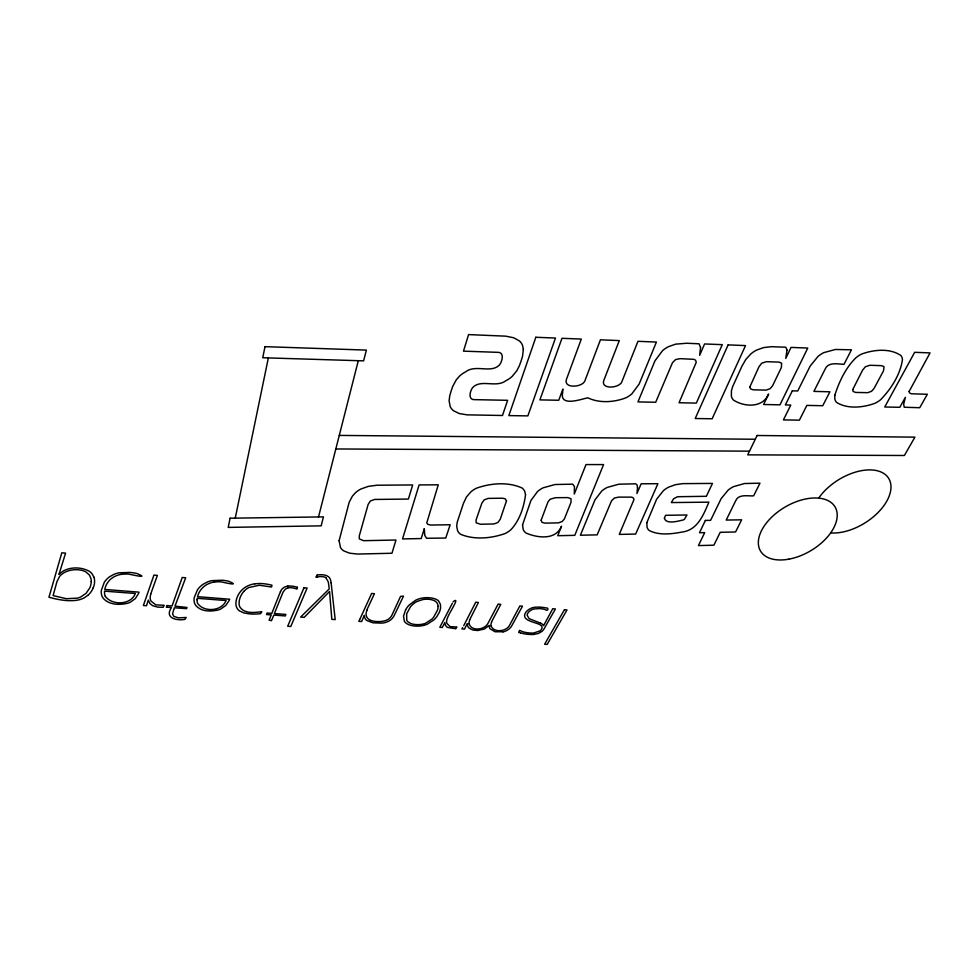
<?xml version="1.0" encoding="UTF-8"?>
<svg xmlns="http://www.w3.org/2000/svg" width="979" height="979" viewBox="0 0 979 979"><rect width="100%" height="100%" fill="white"/><g stroke="black" fill="none" stroke-linecap="round" stroke-linejoin="round"><path stroke-width="1.47" d="M235.266 518.136L268.356 357.922M318.518 516.961L358.29 360.7M150.705 594.106L157.374 575.383L153.936 575.101L143.375 605.499L146.495 605.732L148.331 600.115L149.885 603.505L152.651 605.683L157.656 607.115L163.212 607.286A25.221 16.447 -12.6 0 1 164.191 605.303L155.857 604.863L151.145 601.228A14.489 9.533 -11.7 0 1 150.203 598.328A25.821 16.998 -12.1 0 1 150.766 594.106M59.046 574.159L65.593 553.135L61.824 552.792L48.95 597.239L52.89 598.255A68.542 46.246 -8.5 0 0 66.951 600.592L70.916 600.678A25.111 16.594 -8.6 0 0 78.724 599.882A15.052 9.9 -8.7 0 0 84.757 597.52L87.89 595.269M469.639 619.842L478.425 602.464L475.721 602.232L463.728 625.679M366.88 610.272L367.223 609.293A71.638 45.364 -20.5 0 1 367.688 608.106L374.443 593.69L371.628 593.458L360.076 618.801M491.556 621.91L500.758 604.349L498.091 604.129L488.154 623.023A18.564 11.528 -21.6 0 1 486.661 625.226C482.402 629.999 471.413 631.039 469.149 623.929M173.772 609.489L174.409 607.775L186.659 608.681A19.409 12.654 -13.2 0 1 186.989 607.469L174.984 606.136L185.692 577.769L182.216 577.475L172.084 605.928L166.809 605.536A21.367 13.951 -11.2 0 1 166.552 606.552L166.344 607.188L171.46 607.567C164.093 618.398 177.089 620.796 184.97 619.401A22.101 14.269 -13.3 0 1 185.496 618.483L186.169 617.443L178.57 617.884L173.797 616.403L172.585 613.894L173.687 609.709M280.471 591.585L271.807 613.38L267.034 613.025L266.521 614.555L271.244 614.898L269.103 620.184A19.323 12.335 -15.1 0 1 271.464 620.723L273.826 615.093L285.33 615.938L285.856 614.42L274.401 613.564L282.747 592.846A25.662 16.778 -16.5 0 1 283.176 591.989L285.146 589.395A5.103 3.353 -15.9 0 1 288.022 587.975M359.856 619.279L358.828 621.347L361.618 621.543L364.335 615.326L364.531 616.868A14.55 9.288 -18.8 0 0 366.721 620.49L373.036 622.84L381.981 623.097A12.029 7.661 -19 0 0 387.268 621.849A9.851 6.266 -19 0 0 391.661 619.022A17.108 10.904 -18.8 0 0 394.231 615.461L403.519 596.15L400.582 596.346L391.943 615.118A13.853 8.835 -18.8 0 1 389.593 618.263A7.489 4.76 -19 0 1 386.007 620.392A12.201 7.783 -19 0 1 381.369 621.432A21.501 13.767 -19 0 1 370.772 620.392M453.057 601.84C461.28 595.22 448.394 614.274 447.819 617.186A22.578 14.073 -21.5 0 0 446.62 620.931A12.654 7.905 -21.2 0 0 446.938 623.476L450.156 626.658L456.912 627.013A22.113 13.633 -21.6 0 0 455.761 628.775L447.379 627.404L445.506 625.495L444.821 622.509L442.337 627.49L439.816 627.294L452.31 603.37M405.6 609.905L403.507 616.097L404.388 621.298A14.881 9.411 -20 0 0 406.126 623.195L407.729 624.186A21.097 13.363 -20.2 0 0 412.624 625.765L414.912 626.046A24.659 15.64 -20.2 0 0 421.521 625.826L422.365 625.679A14.844 9.374 -20.2 0 0 427.297 624.223L433.991 619.817A24.793 15.713 -20 0 0 436.964 616.427L439.179 612.609A28.868 18.32 -19.9 0 0 440.574 607.873L440.44 604.324L438.616 601.008A14.342 9.105 -20.3 0 0 435.802 599.185A22.615 14.318 -20.1 0 0 432.853 598.267L431.213 597.973A25.711 16.251 -20.1 0 0 429.463 597.765A23.998 15.174 -20.1 0 0 424.25 597.79A16.41 10.414 -20.2 0 0 418.841 598.928A15.223 9.668 -20.2 0 0 415.537 600.298L409.014 605.169A25.98 16.435 -20.4 0 0 405.6 609.905M462.626 627.637L461.892 628.922L464.474 629.118L467.277 623.635A27.033 16.753 -22.2 0 0 467.729 626.156A12.739 7.905 -21.8 0 0 469.247 628.175L472.796 630.011L477.715 630.525L484.446 628.995L489.145 625.397L489.378 627.233A12.837 7.893 -22.4 0 0 490.1 628.848L495.129 631.761L502.961 631.749M317.294 576.876L315.899 577.157L316.303 576.533A22.994 15.297 -16.1 0 0 317.233 574.918M533.898 634.368L538.389 633.45L541.962 631.394A11.405 6.926 -23.2 0 0 543.957 629.02L555.423 608.962L552.756 608.73L543.578 625.63L542.758 624.626M335.834 448.957L749.498 451.16M339.272 435.41L755.286 439.253M520.387 632.899L518.674 632.361L519.164 631.296A22.284 13.633 -22.2 0 0 519.519 630.354L522.15 631.504A21.269 13.008 -23.4 0 0 523.116 631.834L525.576 632.434A35.268 21.66 -23.7 0 0 529.786 632.985A23.741 14.514 -23.5 0 0 533.751 633.009L539.992 630.868A5.641 3.426 -23.3 0 0 541.485 629.252A5.176 3.145 -23.3 0 0 541.889 628.359L541.999 627.453A7.575 4.589 -23.2 0 0 541.828 626.548A7.073 4.283 -23.2 0 0 541.534 625.985L540.175 624.822A30.496 18.393 -22.7 0 0 536.933 623.452L532.343 621.934A61.261 38.034 -24.7 0 1 528.55 620.356A19.299 11.87 -23.6 0 1 526.041 618.704A10.267 6.302 -23.4 0 1 524.842 617.113A9.386 5.764 -23.3 0 1 531.511 608.057A10.194 6.253 -23.3 0 1 536.174 607.176A32.772 19.923 -23 0 1 541.546 607.261L544.177 607.567A32.221 19.58 -23 0 1 545.866 607.898C549.403 607.31 547.971 612.046 545.327 609.66A19.066 11.638 -23.2 0 0 544.544 609.415A27.302 16.619 -23.1 0 0 539.441 608.595L534.081 608.987A7.734 4.748 -23.3 0 0 531.45 609.978L530.459 610.541A6.339 3.892 -23.3 0 0 528.819 611.887L528.183 612.658A7.844 4.809 -23.4 0 0 527.155 615.204L528.856 618.226A17.402 10.696 -23.6 0 0 530.055 619.034L540.543 623.158M325.934 577.83L328.124 581.575A72.96 47.726 -14.9 0 1 328.675 584.328L329.213 588.942L300.651 617.064L304.224 617.333L329.544 591.463L331.832 619.352L335.197 619.609L331.122 582.823M105.377 596.407C112.206 605.646 131.015 605.12 135.335 593.494L104.52 591.145L104.52 592.809A20.632 13.608 -10.4 0 0 105.304 596.419M93.911 577.255L92.136 573.89A17.818 11.809 -8.6 0 0 88.783 570.99C81.147 567.086 71.32 566.817 63.623 570.806A36.211 23.9 -9.1 0 0 59.095 574.183M491.005 625.777C493.489 632.667 504.577 631.688 508.688 626.67A16.386 10.096 -22.2 0 0 509.19 625.948L519.861 605.964L522.468 606.185L511.993 625.41A34.644 21.428 -21.8 0 1 511.687 625.924A9.692 5.947 -22.4 0 1 502.949 631.957M818.664 498.14A43.688 25.295 -32 0 1 872.987 470.042A43.688 25.295 -32 0 1 884.832 504.307A43.688 25.295 -32 0 1 830.681 532.906M94.008 577.231A33.005 21.783 -8.2 0 1 93.238 587.718M93.238 587.73A28.832 19.017 -8.3 0 1 87.975 595.305M121.347 574.404A21.966 14.514 -10.3 0 1 128.971 574.147C132.471 574.82 150.411 579.066 136.901 573.51A37.386 24.548 -10.3 0 0 135.494 573.204A42.586 27.889 -10.3 0 0 129.742 572.421L118.985 572.825A16.643 11.038 -10.1 0 0 113.797 574.428L110.089 576.472A20.241 13.4 -10.2 0 0 105.805 580.266A29.346 19.409 -10.5 0 0 104.239 582.419L101.326 590.423A30.325 20.033 -10.5 0 0 101.486 594.363L101.718 595.305A19.849 13.094 -10.2 0 0 103.639 598.732C109.575 604.985 119.365 605.083 127.258 603.345A12.935 8.505 -10.4 0 0 130.268 602.244L135.298 598.634L138.541 593.531A23.055 15.199 -10.1 0 0 138.994 592.148L104.753 589.444L105.499 586.849A25.454 16.827 -10.5 0 1 105.634 586.445A27.436 18.136 -10.6 0 1 108.95 580.914A16.655 11.026 -10.2 0 1 121.323 574.281M214.009 582.15A20.987 13.804 -13.4 0 1 221.217 581.881C224.472 582.542 241.189 586.568 228.731 581.257A35.721 23.349 -13.4 0 0 227.422 580.975A40.69 26.531 -13.3 0 0 222.037 580.229L211.88 580.633A15.897 10.5 -13.3 0 0 206.912 582.199L203.289 584.169A19.335 12.739 -13.4 0 0 199.031 587.828A28.048 18.454 -13.7 0 0 197.44 589.909L194.221 597.631A28.978 19.054 -13.7 0 0 194.148 601.436L194.319 602.342A18.968 12.458 -13.4 0 0 195.922 605.634C201.258 611.753 210.583 611.691 217.925 610.039A12.36 8.089 -13.5 0 0 220.826 608.975L225.782 605.487L229.123 600.555A22.015 14.452 -13.2 0 0 229.637 599.221L197.513 596.676L198.358 594.192A24.328 15.994 -13.6 0 1 198.517 593.788A26.225 17.243 -13.7 0 1 201.955 588.465A15.909 10.488 -13.4 0 1 213.997 582.028M243.93 591.402A13.62 8.946 -14.8 0 1 248.874 587.535L259.349 585.246L271.587 587.008A24.903 16.423 -16.1 0 1 271.991 585.209A52.168 33.69 -14.6 0 0 262.972 583.655A27.02 17.659 -14.8 0 0 254.846 583.863M243.82 591.365A30.178 19.751 -15.3 0 0 239.145 602.024A20.057 13.119 -14.9 0 0 239.904 607.017C244.591 614.151 254.552 612.524 261.821 611.704A22.517 14.538 -15.7 0 0 260.634 613.649A37.728 24.891 -15 0 1 249.241 613.87L243.857 612.94L239.549 610.945A18.356 12.005 -14.8 0 1 236.074 605.475L235.939 604.52A33.225 21.746 -15.2 0 1 237.542 596.346A27.999 18.344 -15.1 0 1 241.421 590.496A16.692 10.965 -14.8 0 1 254.846 583.765M297.42 587.192A19.127 12.568 -16.8 0 0 297.016 589.052L294.336 588.306A13.486 8.823 -15.8 0 0 288.071 587.718M280.471 591.585A15.97 10.475 -16.1 0 1 281.94 589.174A7.037 4.626 -15.9 0 1 284.375 587.229A6.204 4.075 -15.9 0 1 287.802 586.164M287.826 586.017A21.208 13.841 -15.8 0 1 297.273 587.351M317.22 575.016A16.643 10.94 -16.9 0 1 325.566 575.273A11.564 7.612 -16.9 0 1 327.732 576.276A9.606 6.339 -17 0 1 329.091 577.329A16.753 11.026 -16.8 0 1 330.278 579.25L330.498 579.825A43.957 28.856 -15.9 0 1 331.098 582.823M317.306 576.949A12.592 8.285 -16.9 0 1 326.166 577.61M366.929 610.272A25.956 16.57 -19.2 0 0 366.06 613.882L366.122 614.494A14.526 9.276 -18.9 0 0 370.698 620.453M469.051 623.953A20.278 12.568 -22.1 0 1 469.712 619.829M490.907 625.801A18.834 11.577 -22.6 0 1 491.642 621.91M540.506 623.182A14.758 8.946 -23.1 0 1 542.745 624.492M533.849 634.478A39.038 23.985 -23.7 0 1 520.485 632.801M700.536 347.472L699.655 355.304L704.574 343.959L722.269 344.657L696.326 403.103L679.047 402.748L696.24 362.316L695.616 360.248L693.952 359.33L680.148 358.657L675.62 359.562L672.5 362.634L655.697 402.271L637.965 401.904L654.988 360.798L662.526 350.69A19.286 13.29 -31.9 0 1 668.522 346.652L675.608 344.155L686.695 343.25L699.018 343.788L700.536 347.472M522.541 524.891L523.227 529.615A17.818 11.675 -24.6 0 0 526.017 533.029C537.447 537.973 555.754 540.445 561.518 526.212L557.761 535.697L574.771 535.342L603.566 464.584L586.005 464.572L574.294 494.052L574.453 486.624L572.776 484.177L554.995 484.519L543.1 487.823A18.063 11.993 -25.2 0 0 537.532 491.531L530.924 500.514L522.541 524.891M523.349 349.356L522.529 356.332A138.785 105.671 -21.4 0 1 519.188 366.134L516.777 370.808L512.066 376.499A19.984 14.673 -26 0 1 506.045 380.611C496.243 388.32 480.958 378.702 472.6 387.611C469.785 391.367 467.778 400.399 475.133 399.652L507.648 400.313L502.472 415.488L467.044 414.851L459.139 413.505L453.51 410.727A19.764 14.367 -24.1 0 1 450.156 406.481L449.104 400.754L449.704 396.116A129.142 91.169 -28 0 1 452.69 386.448L456.361 379.681L459.616 376.022A19.923 14.575 -24.5 0 1 465.686 371.836C475.623 363.992 491.103 373.856 499.571 364.837C502.374 361.043 504.76 351.718 497.197 352.318L463.483 351.143L468.586 334.598L505.776 336.164L513.804 337.804L519.396 340.925A20.143 14.881 -26.5 0 1 522.566 345.501L523.349 349.356M787.018 350.054L785.745 358.412L791.044 347.398L807.761 348.059L779.957 404.829L763.596 404.498L768.637 394.011C762.763 408.17 744.505 407.129 733.528 400.13A18.577 12.152 -32.8 0 1 731.374 396.165L731.423 390.829L732.696 386.497L741.923 366.219L745.888 359.366L750.832 353.957A18.895 12.458 -33.8 0 1 756.743 350.029L763.583 347.606L771.354 346.688L785.782 347.227L787.018 350.054M525.539 494.774C523.875 507.208 519.616 520.632 510.757 529.847A18.038 11.956 -23.3 0 1 505.311 533.445C491.409 538.474 474.497 540.041 460.681 534.338A18.185 12.127 -22.5 0 1 457.621 530.851L456.679 526.041L457.254 522.088L463.422 503.426L466.408 497.087L470.728 492.021A18.43 12.482 -23.1 0 1 476.357 488.24C490.552 483.124 508.052 481.644 521.966 487.958A18.295 12.299 -23.9 0 1 524.842 491.617L525.539 494.774M637.525 487.628L636.95 493.538L641.172 483.785L657.912 483.699L635.64 534.069L619.266 534.412L633.988 499.584L633.327 497.858L631.712 497.148L618.655 497.112L614.42 498.042L611.581 500.746L597.166 534.864L580.4 535.219L594.987 499.865L601.73 491.054A17.744 11.515 -27.1 0 1 607.237 487.432L618.814 484.189L635.555 483.81L636.999 484.764L637.525 487.628M339.101 540.702L340.472 547.506A18.748 12.666 -18.4 0 0 344.008 551.018L349.674 553.196L357.445 554.053L391.955 553.257L395.969 540.029L363.539 540.689L359.342 538.927L359.256 536.002L368.128 504.454L370.356 501.003L374.529 499.449L408.402 499.057L412.673 484.96L376.939 485.217L368.263 486.404L361.055 488.949A19.152 13.29 -19 0 0 355.34 492.865L352.354 496.206L349.16 502.337L339.101 540.702M438.102 606.38L437.943 608.326A28.33 17.989 -19.8 0 1 437.393 610.406L433.587 617.272A24.181 15.334 -19.9 0 1 431.984 619.071L425.51 623.28A12.666 8.003 -20.2 0 1 421.239 624.369A20.926 13.265 -20.2 0 1 415.647 624.553L413.676 624.308A17.059 10.793 -20.2 0 1 410.25 623.256L408.157 621.971A12.751 8.065 -20 0 1 406.762 620.27L406.652 613.894L410.336 606.968A22.884 14.477 -20.4 0 1 411.926 605.181L414.386 603.076A13.339 8.468 -20.2 0 1 417.225 601.4L423.099 599.491A18.209 11.528 -20.2 0 1 427.97 599.246A20.596 13.033 -20.1 0 1 430.173 599.466L430.882 599.601A18.038 11.418 -20.2 0 1 434.064 600.568A12.629 8.003 -20.3 0 1 436.034 601.828L436.793 602.648A15.174 9.619 -20.2 0 1 437.637 604.104L438.102 606.38M506.486 500.856L500.257 519.225L497.944 522.468L494.003 523.949L480.567 524.254L476.21 522.835L476.002 520.179L481.839 503.23L484.164 499.89L488.191 498.397L502.521 498.201L505.237 498.837L506.486 500.856M909.136 391.465L909.467 392.86L911.253 393.778L927.346 394.268L919.722 407.717L904.253 407.24L903.678 404.205L905.391 397.315L899.836 407.301L884.735 406.995L914.667 352.305L930.05 352.905L909.136 391.465M424.323 528.697L424.764 535.391L426.587 538.279L445.751 538.034L450.169 524.768L430.222 525.038L427.701 524.23L426.771 522.896L438.262 484.825L419.11 484.923L402.528 538.939L421.19 538.548L424.323 528.697M562.57 392.909C559.755 406.995 580.743 399.31 587.792 397.792C599.454 403.446 614.188 402.345 625.997 397.78A19.164 13.302 -29.7 0 0 631.847 393.864L639.165 384.037L656.419 342.05L637.965 341.316L622.118 381.088C620.466 388.296 600.58 389.923 603.749 380.586L619.303 340.582L600.421 339.823L585.173 380.085C583.521 387.464 563.402 389.006 566.376 379.571L581.306 339.064L561.97 338.306L539.906 399.885L558.752 400.264L562.888 389.055L562.57 392.909M197.097 599.748L197.097 599.931A19.715 12.947 -13.5 0 0 197.623 603.407C204.048 612.573 221.792 611.349 226.112 600.531L197.195 598.316L197.097 599.748M541.154 520.167L541.95 522.321L544.875 523.141L558.495 522.859L562.338 521.403L564.455 518.784L571.026 502.276L570.99 498.739L567.796 497.601L555.423 497.699L550.088 499.253L547.959 501.946L541.154 520.167M749.914 386.827L750.44 388.785L753.12 389.826L766.227 390.107L770.143 388.639L772.566 385.787L781.364 367.517L781.646 363.209L778.978 362.108L766.386 361.679L761.735 363.197L758.958 366.782L749.914 386.827M91.267 581.538L90.888 584.634A35.758 23.594 -8 0 1 89.835 587.828L86.115 593.274L80.67 597.019A13.51 8.884 -8.7 0 1 77.525 598.12L66.339 598.707L53.111 595.599L56.966 581.563L59.511 576.594A14.171 9.386 -8.5 0 1 61.518 574.465L63.5 573.045A17.279 11.442 -8.6 0 1 65.862 571.797A16.08 10.647 -8.5 0 1 71.063 570.182A18.209 12.054 -8.6 0 1 78.296 569.778L81.881 570.353A16.105 10.659 -8.6 0 1 85.883 571.92L89.481 575.101L90.961 578.577A29.309 19.347 -8.2 0 1 91.267 581.538M834.806 395.271L834.769 398.551A18.148 11.234 -34.6 0 0 836.519 402.381C847.545 409.357 863.245 407.619 875.14 403.226A18.063 11.038 -34.9 0 0 880.733 399.616C891.123 388.908 900.374 374.419 902.467 359.574A18.368 11.295 -35.7 0 0 900.925 355.561C890.009 347.949 873.721 349.589 861.63 354.055A18.466 11.503 -35.4 0 0 855.842 357.849C845.587 367.908 839.125 381.737 834.806 395.271M646.813 522.725L647.058 527.277A17.206 10.769 -27.9 0 0 649.346 530.581C660.152 536.039 673.552 533.702 685.067 531.499C698.578 528.073 704.023 513.534 708.882 502.154L671.325 502.57L673.589 498.764L677.554 496.72L706.373 496.292L712.455 483.418L682.742 483.638L675.351 484.715L668.902 487.04A17.451 11.05 -28.6 0 0 663.456 490.601L656.603 499.241L646.813 522.725M852.758 389.532L853.113 391.416L855.548 392.432L867.81 392.677L871.567 391.27L874.027 388.504L883.499 370.882L884.049 366.721L881.626 365.669L869.866 365.265L865.412 366.733L862.572 370.184L852.758 389.532M664.411 518.185C665.891 524.634 677.994 521.183 683.366 519.922A3.806 2.362 -28.5 0 0 684.541 519.115L686.989 514.978L665.536 515.309L664.411 518.185M230.089 518.209L228.217 527.4L321.149 525.845L323.449 516.888L230.089 518.209M265.003 346.652L262.751 357.751L363.601 360.859L366.379 350.103L265.003 346.652M535.831 337.265L508.847 415.598L527.852 415.891L555.472 338.049L535.831 337.265M303.967 587.755L287.679 626.279L290.787 626.499L307.125 588.012L303.967 587.755M728.119 344.889L695.212 418.522L712.137 418.779L745.533 345.587L728.119 344.889M705.382 520.424L699.495 532.735L704.696 532.625L698.443 545.584L713.875 545.205L720.214 532.295L735.572 531.976L741.654 519.812L726.21 520.069L735.816 500.514C738.802 493.759 748.201 496.28 753.622 495.863L759.973 483.173L744.493 483.528L733.54 486.649A17.169 10.561 -30.1 0 0 728.143 490.136L721.18 498.592L710.619 520.338L705.382 520.424M757.11 435.496L747.711 454.856L904.388 455.492L914.912 437.148L757.11 435.496M792.317 390.841L785.378 404.939L790.775 405.061L783.42 419.905L799.402 420.15L806.855 405.392L822.752 405.722L829.898 391.796L813.904 391.392L825.224 368.961C828.283 361.667 838.146 364.127 843.984 364.347L851.449 349.797L835.405 349.479L823.828 352.611A18.613 11.846 -34.9 0 0 818.003 356.442L810.196 366.036L797.75 390.976L792.317 390.841M564.43 609.721L544.63 644.231L547.188 644.402L567.012 609.941L564.528 609.733M788.878 559.156A43.309 25.332 -30.6 0 0 835.515 507.771A43.309 25.332 -30.6 0 0 768.931 520.02A43.309 25.332 -30.6 0 0 788.878 559.156"/></g></svg>
